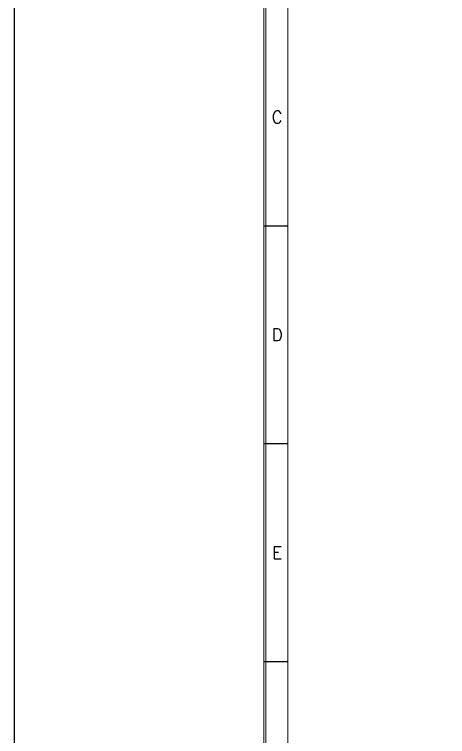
# Model space of a CAD drawing. Header units: millimetres. Extents: x 107 to 2900, y 85 to 3996.
# Drawn here: x 1879.8 to 2008.7, y 1594.7 to 1809.7 of the extents above; entities that cross this region are included whole.
import ezdxf
from ezdxf.enums import TextEntityAlignment as Align

# ---------------------------------------------------------------- set-up
doc = ezdxf.new("R2010")
doc.units = ezdxf.units.MM
for name, color, linetype in [('20', 2, 'Continuous'), ('30', 3, 'Continuous'), ('70', 7, 'Continuous')]:
    doc.layers.add(name, color=color, linetype=linetype)
doc.styles.add('SIMPLEX', font='SIMPLEX')

msp = doc.modelspace()

# ---------------------------------------------------------------- linework, layer by layer
msp.add_lwpolyline([(1879.826, 3363.289), (2900.497, 3363.289), (2900.497, 85.223), (1879.826, 85.223)], close=True)
at = {"layer": '20', "color": 0, "lineweight": 13}
msp.add_lwpolyline([(1961.132, 1418.387), (1961.132, 1933.979), (2767.676, 1933.979), (2767.676, 1418.387)], dxfattribs=at)
at = {"layer": '30', "color": 0}
for p, q in [((1954.004, 1746.707), (1961.132, 1746.707)), ((1954.004, 1681.907), (1961.132, 1681.907)), ((1954.004, 1617.107), (1961.132, 1617.107))]:
    msp.add_line(p, q, dxfattribs=at)
at = {"layer": '70', "color": 0, "lineweight": 13}
for points in [[(2774.804, 1357.907), (1954.004, 1357.907), (1954.004, 1941.107), (2774.804, 1941.107)], [(2774.156, 1358.555), (1954.652, 1358.555), (1954.652, 1940.459), (2774.156, 1940.459)]]:
    msp.add_lwpolyline(points, close=True, dxfattribs=at)

# ---------------------------------------------------------------- texts
at = {"layer": '30', "color": 0, "style": 'SIMPLEX'}
for s, p in [('C', (1958, 1779.107)), ('D', (1958, 1714.307)), ('E', (1958, 1649.507))]:
    msp.add_text(s, height=3.672, dxfattribs=at).set_placement(p, align=Align.MIDDLE)

doc.saveas('drawing.dxf')
